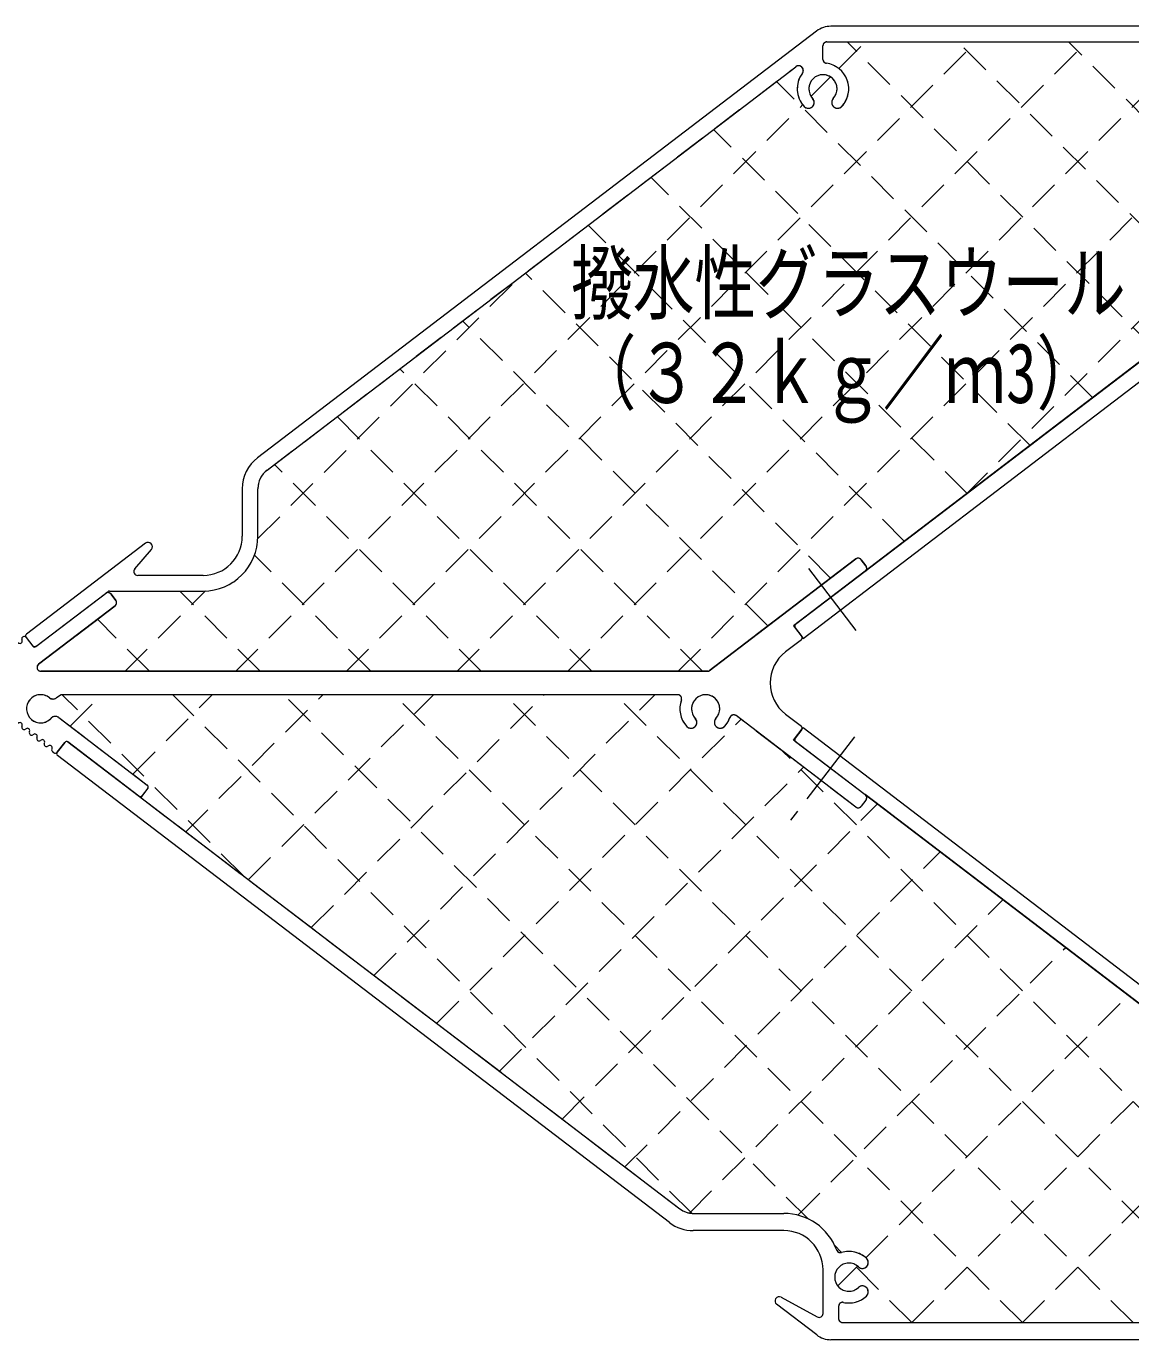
# Model space of a CAD drawing. Units: millimetres, scale not verified. Extents: x -791 to 791, y -562 to 562.
# Drawn here: x 222.7 to 363.9, y -312.1 to -144.1 of the extents above; entities that cross this region are included whole.
import ezdxf
from ezdxf.enums import TextEntityAlignment as Align

# ---------------------------------------------------------------- set-up
doc = ezdxf.new("R2010")
doc.units = ezdxf.units.MM
doc.header["$LTSCALE"] = 2
doc.linetypes.add('CHAIN1', pattern=[8, 5, -1, 1, -1])
doc.linetypes.add('DASHED2', pattern=[3, 2, -1])
for name, color, linetype, lineweight in [('0-2_USERZ', 5, 'Continuous', 9), ('0-8_DEFPOINTS', 1, 'Continuous', 9), ('0-F__0-A_', 2, 'CHAIN1', 9), ('1-0_SHAPE', 7, 'Continuous', 9)]:
    doc.layers.add(name, color=color, linetype=linetype, lineweight=lineweight)
doc.styles.add('ＭＳ ゴシック', font='')
doc.styles.get('ＭＳ ゴシック').set_extended_font_data('MS Gothic')

# ---------------------------------------------------------------- blocks, each defined once
blk = doc.blocks.new('A$C50765BD5')
at = {"layer": '1-0_SHAPE'}
for p, q in [((217.084, 166.762), (74.165, 57.624)), ((412.782, 167.994), (220.725, 167.994)), ((218.696, 159.528), (218.696, 162.994)), ((219.696, 163.994), (345.696, 163.994)), ((346.696, 162.994), (346.696, 158.977)), ((350.696, 158.977), (350.696, 162.994)), ((351.696, 163.994), (394.362, 163.994)), ((403.278, 156.22), (413.996, 164.404)), ((395.576, 160.404), (379.666, 148.255)), ((382.094, 145.075), (399.896, 158.67)), ((400.738, 158.558), (402.437, 156.332)), ((76.592, 54.445), (211.75, 157.656)), ((379.478, 146.853), (380.692, 145.263)), ((70.234, 49.676), (70.234, 37.525)), ((74.234, 37.525), (74.234, 49.676)), ((45.512, 35.744), (15.077, 12.502)), ((42.757, 29.176), (47.022, 34.146)), ((189.613, 3.123), (227.071, 31.727)), ((228.472, 31.539), (229.686, 29.95)), ((60.234, 27.525), (43.516, 27.525)), ((229.498, 28.548), (211.695, 14.953)), ((36.305, 23.525), (60.234, 23.525)), ((17.505, 9.323), (35.307, 22.918)), ((17.822, 9.566), (35.941, 23.402)), ((36.709, 22.73), (37.923, 21.141)), ((37.735, 19.739), (18.165, 4.795)), ((211.583, 14.112), (213.282, 11.887)), ((12.913, 10.34), (13.079, 10.229)), ((13.981, 10.918), (13.918, 11.107)), ((14.964, 11.661), (16.421, 9.754)), ((14.964, 11.661), (16.664, 9.436)), ((213.169, 11.046), (209.112, 7.948)), ((8.259, 6.548), (8.196, 6.738)), ((9.098, 7.427), (9.264, 7.316)), ((10.166, 8.005), (10.103, 8.194)), ((11.005, 8.883), (11.172, 8.772)), ((12.074, 9.461), (12.011, 9.651)), ((4.444, 3.635), (4.381, 3.824)), ((5.283, 4.513), (5.449, 4.402)), ((6.352, 5.091), (6.288, 5.281)), ((7.19, 5.97), (7.357, 5.859)), ((2.537, 2.178), (2.473, 2.368)), ((3.376, 3.057), (3.542, 2.946)), ((18.772, 3), (189.249, 3)), ((2.473, -2.368), (2.537, -2.178)), ((3.542, -2.946), (3.376, -3.057)), ((23.68, -3.176), (22.72, -3.837)), ((181.563, -3), (24.247, -3)), ((4.381, -3.824), (4.444, -3.635)), ((5.449, -4.402), (5.283, -4.513)), ((6.288, -5.281), (6.352, -5.091)), ((7.357, -5.859), (7.19, -5.97)), ((8.196, -6.738), (8.259, -6.548)), ((9.264, -7.316), (9.098, -7.427)), ((10.103, -8.194), (10.166, -8.005)), ((11.172, -8.772), (11.005, -8.883)), ((12.011, -9.651), (12.074, -9.461)), ((23.371, -8.858), (45.958, -26.107)), ((227.071, -31.727), (196.47, -8.359)), ((209.112, -7.948), (213.169, -11.046)), ((13.079, -10.229), (12.913, -10.34)), ((13.918, -11.107), (13.981, -10.918)), ((14.987, -11.685), (14.82, -11.796)), ((15.826, -12.564), (15.889, -12.374)), ((16.894, -13.142), (16.728, -13.253)), ((213.282, -11.887), (211.583, -14.112)), ((17.733, -14.021), (17.796, -13.831)), ((18.802, -14.599), (18.635, -14.71)), ((19.64, -15.477), (19.704, -15.288)), ((20.709, -16.055), (20.543, -16.166)), ((21.548, -16.934), (21.611, -16.744)), ((22.912, -17.731), (24.854, -15.187)), ((24.854, -15.187), (22.912, -17.731)), ((25.695, -15.075), (182.128, -134.533)), ((43.816, -28.912), (25.695, -15.075)), ((211.695, -14.953), (229.498, -28.548)), ((22.071, -17.843), (21.753, -17.6)), ((179.458, -138.03), (23.025, -18.572)), ((46.071, -26.948), (44.657, -28.799)), ((229.686, -29.95), (228.472, -31.539)), ((350.311, -120.805), (368.114, -134.4)), ((347.696, -122.583), (348.91, -120.993)), ((373.58, -143.607), (347.884, -123.984)), ((368.955, -134.287), (370.654, -132.062)), ((371.495, -131.949), (375.488, -134.998)), ((185.527, -135.682), (208.705, -135.682)), ((208.705, -140.082), (185.527, -140.082)), ((379.419, -142.946), (379.419, -153.6)), ((218.705, -161.283), (218.705, -150.082)), ((208.013, -157.142), (217.226, -162.162)), ((403.7, -156.542), (414.004, -164.41)), ((217.092, -166.769), (206.844, -158.943)), ((222.705, -159.43), (222.705, -162.6)), ((375.419, -162.6), (375.419, -159.43)), ((405.241, -161.972), (402.147, -158.136)), ((223.705, -163.6), (374.419, -163.6)), ((389.419, -163.6), (404.462, -163.6)), ((412.79, -168), (220.734, -168))]:
    blk.add_line(p, q, dxfattribs=at)
for centre, radius, start, end in [((220.725, 161.994), 6, 90, 127.36667), ((412.782, 165.994), 2, 307.36667, 90), ((219.696, 162.994), 1, 90, 180), ((345.696, 162.994), 1, 0, 90), ((351.696, 162.994), 1, 90, 180), ((394.362, 161.994), 2, 307.36667, 90), ((219.696, 159.528), 1, 180, 262.43916), ((218.696, 151.994), 6.6, 317.10464, 82.43916), ((348.696, 151.994), 6.6, 113.24956, 222.89536), ((345.696, 158.977), 1, 293.24956, 0), ((351.696, 158.977), 1, 180, 246.75044), ((348.696, 151.994), 6.6, 317.10464, 66.75044), ((400.261, 158.193), 0.6, 37.36667, 127.36667), ((212.478, 156.702), 1.2, 322.86756, 127.36667), ((218.696, 151.994), 6.6, 142.86756, 222.89536), ((218.696, 151.994), 3.6, 317.10464, 222.89536), ((348.696, 151.994), 3.6, 317.10464, 222.89536), ((402.914, 156.696), 0.6, 217.36667, 307.36667), ((214.96, 148.522), 1.5, 222.89536, 42.89536), ((222.433, 148.522), 1.5, 137.10464, 317.10464), ((344.96, 148.522), 1.5, 222.89536, 42.89536), ((352.433, 148.522), 1.5, 137.10464, 317.10464), ((380.273, 147.46), 1, 127.36667, 217.36667), ((381.487, 145.87), 1, 217.36667, 307.36667), ((80.234, 49.676), 10, 127.36667, 180), ((80.234, 49.676), 6, 127.36667, 180), ((60.234, 37.525), 10, 270, 0), ((60.234, 37.525), 14, 270, 0), ((46.183, 34.866), 1.105, 319.36665, 127.36667), ((227.678, 30.932), 1, 37.36667, 127.36667), ((43.516, 28.525), 1, 139.36665, 270), ((228.891, 29.343), 1, 307.36667, 37.36667), ((36.305, 22.925), 0.6, 90, 127.36667), ((35.914, 22.123), 1, 37.36667, 127.36667), ((37.128, 20.534), 1, 307.36667, 37.36667), ((212.06, 14.476), 0.6, 127.36667, 217.36667), ((12.58, 9.841), 0.6, 56.29131, 198.44202), ((13.412, 10.728), 0.6, 236.29131, 18.44202), ((14.487, 11.297), 0.6, 37.36667, 198.44202), ((15.441, 12.026), 0.6, 127.36667, 217.36667), ((212.805, 11.523), 0.6, 307.36667, 37.36667), ((8.765, 6.927), 0.6, 56.29131, 198.44202), ((9.597, 7.815), 0.6, 236.29131, 18.44202), ((10.672, 8.384), 0.6, 56.29131, 198.44202), ((11.505, 9.271), 0.6, 236.29131, 18.44202), ((17.216, 10.361), 1, 217.36667, 307.36667), ((17.14, 9.8), 0.6, 217.36667, 307.36667), ((215.181, 0), 10, 127.36667, 232.63333), ((3.875, 3.445), 0.6, 236.29131, 18.44202), ((4.95, 4.014), 0.6, 56.29131, 198.44202), ((5.782, 4.902), 0.6, 236.29131, 18.44202), ((6.858, 5.471), 0.6, 56.29131, 198.44202), ((7.69, 6.358), 0.6, 236.29131, 18.44202), ((18.772, 4), 1, 127.36667, 270), ((2, 0), 2, 127.45929, 232.54071), ((1.149, 1.111), 0.6, 46.96083, 127.45929), ((1.968, 1.988), 0.6, 226.96083, 18.44202), ((3.043, 2.558), 0.6, 56.29131, 198.44202), ((189.249, 3.6), 0.6, 270, 307.36667), ((1.149, -1.111), 0.6, 232.54071, 313.03917), ((1.968, -1.988), 0.6, 341.55798, 133.03917), ((3.043, -2.558), 0.6, 161.55798, 303.70869), ((3.875, -3.445), 0.6, 341.55798, 123.70869), ((18.705, -6.6), 3.6, 51.63808, 317.42881), ((24.247, -4), 1, 90, 124.53345), ((181.563, -4), 1, 339.99481, 90), ((188.705, -6.6), 3.6, 317.10464, 222.89536), ((4.95, -4.014), 0.6, 161.55798, 303.70869), ((5.782, -4.902), 0.6, 341.55798, 123.70869), ((6.858, -5.471), 0.6, 161.55798, 303.70869), ((7.69, -6.358), 0.6, 341.55798, 123.70869), ((21.87, -2.601), 1.5, 231.63808, 304.53345), ((188.705, -6.6), 6.6, 159.99481, 222.89536), ((8.765, -6.927), 0.6, 161.55798, 303.70869), ((9.597, -7.815), 0.6, 341.55798, 123.70869), ((10.672, -8.384), 0.6, 161.55798, 303.70869), ((11.505, -9.271), 0.6, 341.55798, 123.70869), ((12.58, -9.841), 0.6, 161.55798, 303.70869), ((22.46, -10.05), 1.5, 52.63333, 137.42881), ((184.968, -10.071), 1.5, 222.89536, 42.89536), ((192.441, -10.071), 1.5, 137.10464, 317.10464), ((188.705, -6.6), 6.6, 317.10464, 340.36461), ((195.863, -9.154), 1, 52.63333, 160.36461), ((13.412, -10.728), 0.6, 341.55798, 123.70869), ((14.487, -11.297), 0.6, 161.55798, 303.70869), ((15.32, -12.185), 0.6, 341.55798, 123.70869), ((16.395, -12.754), 0.6, 161.55798, 303.70869), ((17.227, -13.641), 0.6, 341.55798, 123.70869), ((212.805, -11.523), 0.6, 322.63333, 52.63333), ((18.302, -14.21), 0.6, 161.55798, 303.70869), ((19.135, -15.098), 0.6, 341.55798, 123.70869), ((20.21, -15.667), 0.6, 161.55798, 303.70869), ((21.042, -16.554), 0.6, 341.55798, 123.70869), ((25.331, -15.551), 0.6, 52.63333, 142.63333), ((25.331, -15.551), 0.6, 52.63333, 142.63333), ((212.06, -14.476), 0.6, 142.63333, 232.63333), ((22.117, -17.124), 0.6, 161.55798, 232.63333), ((22.435, -17.366), 0.6, 232.63333, 322.63333), ((23.389, -18.095), 0.6, 142.63333, 232.63333), ((45.594, -26.583), 0.6, 322.63333, 52.63333), ((44.18, -28.435), 0.6, 232.63333, 322.63333), ((228.891, -29.343), 1, 322.63333, 52.63333), ((227.678, -30.932), 1, 232.63333, 322.63333), ((349.704, -121.6), 1, 52.63333, 142.63333), ((348.491, -123.19), 1, 142.63333, 232.63333), ((368.478, -133.923), 0.6, 232.63333, 322.63333), ((371.131, -132.426), 0.6, 52.63333, 142.63333), ((185.527, -130.082), 5.6, 232.63333, 270), ((208.705, -150.082), 14.4, 20.39577, 90), ((369.419, -142.946), 10, 0, 52.63333), ((185.527, -130.082), 10, 232.63333, 270), ((208.705, -150.082), 10, 0, 90), ((372.973, -144.402), 1, 268.83996, 52.63333), ((223.139, -144.715), 1, 200.39577, 286.55461), ((225.305, -152), 6.6, 47.10464, 106.55461), ((228.776, -148.264), 1.5, 227.10464, 47.10464), ((369.348, -148.264), 1.5, 132.89536, 312.89536), ((372.819, -152), 6.6, 88.83996, 132.89536), ((225.305, -152), 3.6, 47.10464, 312.89536), ((372.819, -152), 3.6, 227.10464, 132.89536), ((228.776, -155.736), 1.5, 312.89536, 132.89536), ((369.348, -155.736), 1.5, 47.10464, 227.10464), ((389.419, -153.6), 10, 180, 270), ((207.498, -158.087), 1.077, 61.41577, 232.63333), ((225.305, -152), 6.6, 257.8468, 312.89536), ((372.819, -152), 6.6, 227.10464, 282.1532), ((403.02, -157.432), 1.121, 52.63333, 218.87986), ((223.705, -159.43), 1, 77.8468, 180), ((374.419, -159.43), 1, 0, 102.1532), ((217.705, -161.283), 1, 241.41577, 0), ((223.705, -162.6), 1, 180, 270), ((374.419, -162.6), 1, 270, 0), ((404.462, -162.6), 1, 270, 38.87986), ((412.79, -166), 2, 270, 52.63333), ((220.734, -162), 6, 232.63333, 270)]:
    blk.add_arc(centre, radius, start, end, dxfattribs=at)

msp = doc.modelspace()

# ---------------------------------------------------------------- linework, layer by layer
at = {"layer": '0-2_USERZ', "linetype": 'DASHED2'}
for p, q in [((263.645, -226.587), (344.141, -146.09)), ((277.787, -226.587), (358.284, -146.09)), ((291.929, -226.587), (372.426, -146.09)), ((306.071, -226.587), (386.568, -146.09)), ((325.061, -146.09), (388.061, -146.09)), ((326.594, -149.495), (329.999, -146.09)), ((367.065, -185.48), (327.675, -146.09)), ((375.083, -179.357), (341.817, -146.09)), ((342.76, -204.04), (400.71, -146.09)), ((383.102, -173.233), (355.959, -146.09)), ((324.561, -148.323), (324.561, -146.59)), ((253.509, -200.864), (321.088, -149.259)), ((359.046, -191.603), (318.601, -151.158)), ((323.04, -153.05), (325.52, -150.57)), ((249.502, -226.587), (321.973, -154.117)), ((406.317, -155.505), (329.962, -213.813)), ((351.027, -197.727), (310.582, -157.282)), ((343.008, -203.85), (302.563, -163.405)), ((334.99, -209.974), (294.544, -169.528)), ((252.298, -209.649), (285.551, -176.396)), ((325.544, -214.67), (286.526, -175.652)), ((317.525, -220.793), (278.507, -181.775)), ((309.177, -226.587), (270.488, -187.898)), ((295.034, -226.587), (262.47, -194.022)), ((280.892, -226.587), (254.451, -200.145)), ((252.33, -209.324), (252.33, -203.249)), ((266.75, -226.587), (251.883, -211.72)), ((328.748, -212.223), (310.02, -226.525)), ((330.056, -213.112), (329.449, -212.317)), ((232.867, -216.628), (233.183, -216.386)), ((233.366, -216.324), (245.33, -216.324)), ((235.36, -226.587), (245.655, -216.292)), ((252.608, -226.587), (242.345, -216.324)), ((224.295, -225.689), (234.08, -218.217)), ((234.174, -217.516), (233.568, -216.722)), ((238.466, -226.587), (231.821, -219.942)), ((309.837, -226.587), (224.599, -226.587)), ((227.053, -229.675), (226.573, -230.005)), ((250.486, -252.749), (227.325, -229.588)), ((305.995, -229.587), (227.336, -229.587)), ((228.335, -233.613), (232.36, -229.587)), ((236.353, -239.736), (246.502, -229.587)), ((307.792, -295.913), (241.466, -229.587)), ((243.113, -247.119), (260.645, -229.587)), ((251.132, -253.242), (274.787, -229.587)), ((322.693, -296.671), (255.608, -229.587)), ((259.15, -259.365), (288.929, -229.587)), ((267.169, -265.489), (303.071, -229.587)), ((350.05, -309.887), (269.75, -229.587)), ((364.192, -309.887), (283.892, -229.587)), ((378.334, -309.887), (298.034, -229.587)), ((226.898, -232.516), (238.192, -241.14)), ((275.188, -271.612), (314.063, -232.736)), ((328.748, -243.95), (313.448, -232.266)), ((392.477, -309.887), (319.406, -236.816)), ((283.206, -277.736), (322.082, -238.86)), ((238.248, -241.561), (237.359, -242.725)), ((237.359, -242.725), (306.277, -295.353)), ((291.225, -283.859), (331.528, -243.556)), ((330.056, -243.062), (329.449, -243.856)), ((390.369, -288.489), (329.962, -242.361)), ((299.244, -289.982), (339.547, -249.68)), ((307.487, -295.882), (347.565, -255.803)), ((321.335, -296.176), (355.584, -261.927)), ((330.04, -301.613), (363.603, -268.05)), ((335.908, -309.887), (371.621, -274.173)), ((350.05, -309.887), (379.64, -280.297)), ((307.976, -295.928), (319.565, -295.928)), ((326.941, -300.92), (326.02, -299.999)), ((335.908, -309.887), (328.396, -302.374)), ((326.458, -305.195), (328.974, -302.679)), ((326.565, -307.802), (326.565, -309.387)), ((327.065, -309.887), (402.422, -309.887))]:
    msp.add_line(p, q, dxfattribs=at)
at = {"layer": '0-2_USERZ', "color": 7}
msp.add_lwpolyline([(400.697, -293.883), (399.483, -295.473), (399.483, -295.473), (320.797, -235.384), (320.797, -235.385), (322.011, -233.795)], close=True, dxfattribs=at)
at = {"layer": '0-2_USERZ', "linetype": 'DASHED2'}
for centre, radius, start, end in [((325.061, -146.59), 0.5, 90, 180), ((321.452, -149.736), 0.6, 322.86756, 127.36667), ((325.061, -148.323), 0.5, 180, 262.43916), ((324.561, -152.09), 3.3, 317.10464, 82.43916), ((324.561, -152.09), 3.3, 142.86756, 222.89536), ((324.561, -152.09), 1.8, 317.10464, 222.89536), ((322.693, -153.826), 0.75, 222.89536, 42.89536), ((326.429, -153.826), 0.75, 137.10464, 317.10464), ((255.33, -203.249), 3, 127.36667, 180), ((245.33, -209.324), 7, 270, 0), ((329.052, -212.621), 0.5, 37.36667, 127.36667), ((329.659, -213.415), 0.5, 307.36667, 37.36667), ((233.17, -217.025), 0.5, 37.36667, 127.36667), ((233.366, -216.624), 0.3, 90, 127.36667), ((233.777, -217.82), 0.5, 307.36667, 37.36667), ((224.599, -226.087), 0.5, 127.36667, 270), ((309.837, -226.287), 0.3, 270, 307.36667), ((224.565, -231.387), 1.8, 51.63808, 317.42881), ((226.148, -229.387), 0.75, 231.63808, 304.53345), ((227.336, -230.087), 0.5, 90, 124.53345), ((305.995, -230.087), 0.5, 339.99481, 90), ((309.565, -231.387), 1.8, 317.10464, 222.89536), ((309.565, -231.387), 3.3, 159.99481, 222.89536), ((226.443, -233.112), 0.75, 52.63333, 137.42881), ((307.697, -233.123), 0.75, 222.89536, 42.89536), ((311.433, -233.123), 0.75, 137.10464, 317.10464), ((309.565, -231.387), 3.3, 317.10464, 340.36461), ((313.144, -232.664), 0.5, 52.63333, 160.36461), ((238.01, -241.379), 0.3, 322.63333, 52.63333), ((329.659, -242.758), 0.5, 322.63333, 52.63333), ((329.052, -243.553), 0.5, 232.63333, 322.63333), ((307.976, -293.128), 2.8, 232.63333, 270), ((319.565, -303.128), 7.2, 20.39577, 90), ((326.783, -300.444), 0.5, 200.39577, 286.55461), ((327.865, -304.087), 1.8, 47.10464, 312.89536), ((327.865, -304.087), 3.3, 47.10464, 106.55461), ((329.601, -302.219), 0.75, 227.10464, 47.10464), ((329.601, -305.955), 0.75, 312.89536, 132.89536), ((327.065, -307.802), 0.5, 77.8468, 180), ((327.865, -304.087), 3.3, 257.8468, 312.89536), ((327.065, -309.387), 0.5, 180, 270)]:
    msp.add_arc(centre, radius, start, end, dxfattribs=at)
at = {"layer": '0-8_DEFPOINTS'}
for p, q in [((325.061, -146.09), (388.061, -146.09)), ((324.561, -148.323), (324.561, -146.59)), ((253.509, -200.864), (321.088, -149.259)), ((406.317, -155.505), (329.962, -213.813)), ((252.33, -209.324), (252.33, -203.249)), ((328.748, -212.223), (310.02, -226.525)), ((330.056, -213.112), (329.449, -212.317)), ((232.867, -216.628), (233.183, -216.386)), ((233.366, -216.324), (245.33, -216.324)), ((224.295, -225.689), (234.08, -218.217)), ((234.174, -217.516), (233.568, -216.722)), ((309.837, -226.587), (224.599, -226.587)), ((227.053, -229.675), (226.573, -230.005)), ((305.995, -229.587), (227.336, -229.587)), ((226.898, -232.516), (238.192, -241.14)), ((328.748, -243.95), (313.448, -232.266)), ((238.248, -241.561), (237.359, -242.725)), ((237.359, -242.725), (306.277, -295.353)), ((330.056, -243.062), (329.449, -243.856)), ((390.369, -288.489), (329.962, -242.361)), ((307.976, -295.928), (319.565, -295.928)), ((326.565, -307.802), (326.565, -309.387)), ((327.065, -309.887), (402.422, -309.887))]:
    msp.add_line(p, q, dxfattribs=at)
for centre, radius, start, end in [((325.061, -146.59), 0.5, 90, 180), ((321.452, -149.736), 0.6, 322.86756, 127.36667), ((325.061, -148.323), 0.5, 180, 262.43916), ((324.561, -152.09), 3.3, 317.10464, 82.43916), ((324.561, -152.09), 3.3, 142.86756, 222.89536), ((324.561, -152.09), 1.8, 317.10464, 222.89536), ((322.693, -153.826), 0.75, 222.89536, 42.89536), ((326.429, -153.826), 0.75, 137.10464, 317.10464), ((255.33, -203.249), 3, 127.36667, 180), ((245.33, -209.324), 7, 270, 0), ((329.052, -212.621), 0.5, 37.36667, 127.36667), ((329.659, -213.415), 0.5, 307.36667, 37.36667), ((233.17, -217.025), 0.5, 37.36667, 127.36667), ((233.366, -216.624), 0.3, 90, 127.36667), ((233.777, -217.82), 0.5, 307.36667, 37.36667), ((224.599, -226.087), 0.5, 127.36667, 270), ((309.837, -226.287), 0.3, 270, 307.36667), ((224.565, -231.387), 1.8, 51.63808, 317.42881), ((226.148, -229.387), 0.75, 231.63808, 304.53345), ((227.336, -230.087), 0.5, 90, 124.53345), ((305.995, -230.087), 0.5, 339.99481, 90), ((309.565, -231.387), 1.8, 317.10464, 222.89536), ((309.565, -231.387), 3.3, 159.99481, 222.89536), ((226.443, -233.112), 0.75, 52.63333, 137.42881), ((307.697, -233.123), 0.75, 222.89536, 42.89536), ((311.433, -233.123), 0.75, 137.10464, 317.10464), ((309.565, -231.387), 3.3, 317.10464, 340.36461), ((313.144, -232.664), 0.5, 52.63333, 160.36461), ((238.01, -241.379), 0.3, 322.63333, 52.63333), ((329.659, -242.758), 0.5, 322.63333, 52.63333), ((329.052, -243.553), 0.5, 232.63333, 322.63333), ((307.976, -293.128), 2.8, 232.63333, 270), ((319.565, -303.128), 7.2, 20.39577, 90), ((326.783, -300.444), 0.5, 200.39577, 286.55461), ((327.865, -304.087), 1.8, 47.10464, 312.89536), ((327.865, -304.087), 3.3, 47.10464, 106.55461), ((329.601, -302.219), 0.75, 227.10464, 47.10464), ((329.601, -305.955), 0.75, 312.89536, 132.89536), ((327.065, -307.802), 0.5, 77.8468, 180), ((327.865, -304.087), 3.3, 257.8468, 312.89536), ((327.065, -309.387), 0.5, 180, 270)]:
    msp.add_arc(centre, radius, start, end, dxfattribs=at)
at = {"layer": '0-F__0-A_'}
for p, q in [((322.719, -213.462), (328.764, -221.377)), ((328.583, -234.962), (320.431, -245.638))]:
    msp.add_line(p, q, dxfattribs=at)
at = {"layer": '0-F__0-A_', "color": 7, "linetype": 'Continuous'}
msp.add_lwpolyline([(416.59, -150.159), (415.377, -148.57), (415.377, -148.57), (320.797, -220.795), (322.011, -222.385), (322.011, -222.385), (416.591, -150.16)], dxfattribs=at)

# ---------------------------------------------------------------- block references
at = {"layer": '0-2_USERZ', "xscale": 0.5, "yscale": 0.5}
msp.add_blockref('A$C50765BD5', (215.213, -228.087), dxfattribs=at)

# ---------------------------------------------------------------- texts
at = {"layer": '0-2_USERZ', "color": 3, "style": 'ＭＳ ゴシック', "width": 0.75}
for s, p in [('撥水性グラスウール', (292.379, -183.064)), ('（３２ｋｇ／ｍ3）', (292.828, -194.586))]:
    msp.add_text(s, height=7.698, dxfattribs=at).set_placement(p, align=Align.BOTTOM_LEFT)

doc.saveas('drawing.dxf')
